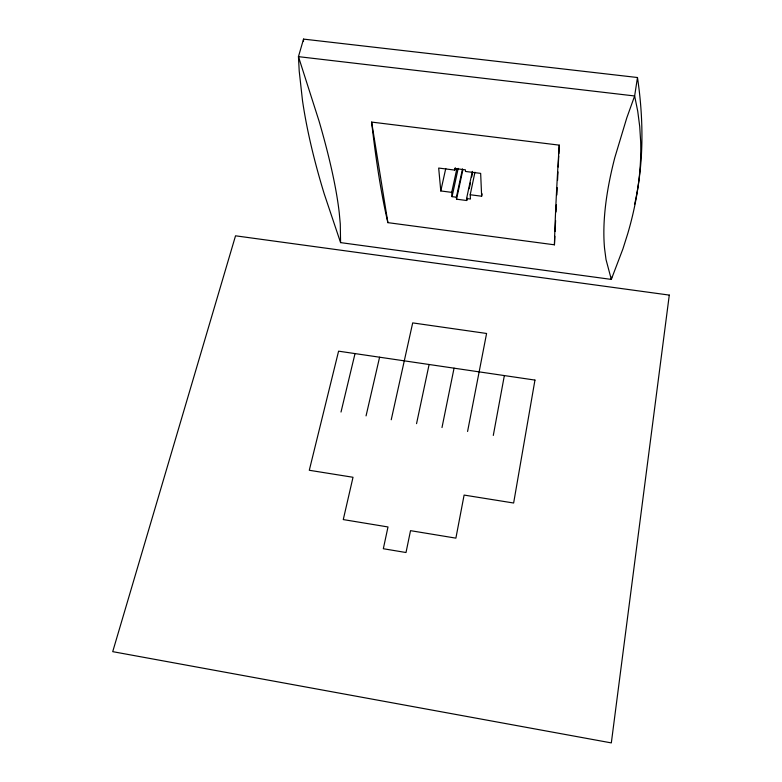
<?xml version="1.0" encoding="UTF-8"?>
<svg xmlns="http://www.w3.org/2000/svg" width="782" height="782" viewBox="0 0 782 782"><rect width="100%" height="100%" fill="white"/><g stroke="black" fill="none" stroke-linecap="round" stroke-linejoin="round"><path stroke-width="1.17" d="M637.477 77.516L634.642 95.971L637.731 111.2L639.715 126.469L640.673 141.757A941.342 426.034 -25.8 0 1 627.751 233.613L622.922 248.891L611.309 279.409L340.581 242.615L340.278 223.984L339.271 212.997A681.22 105.521 62.3 0 0 319.066 121.122L298.45 56.646L303.553 39.1L637.477 77.516A1283.643 560.733 31.4 0 1 634.652 204.268M554.438 244.815L554.516 241.589A1051.399 38.298 -83.1 0 1 558.895 150.731L559.257 145.139L371.636 122.08L372.261 127.691A1027.548 121.396 -86.3 0 0 387.11 219.351L387.892 222.645L554.438 244.815L554.849 236.311M555.083 231.443L555.611 220.504M556.022 211.99L556.373 204.698M556.852 194.982L557.204 187.68M557.556 180.388L557.967 171.884M558.201 167.016L558.729 156.077M558.847 153.643L559.257 145.139M611.651 277.131L611.309 279.409L606.021 259.575L604.535 248.226A799.585 228.755 -48.5 0 1 614.799 157.632L626.793 117.847L634.642 95.971L298.45 56.646L299.213 71.094L302.507 100.663A1084.233 307.228 50.3 0 0 324.217 193.848L340.581 242.615M493.295 435.437L504.351 375.575M467.577 431.478L486.58 333.474L412.691 322.898L391.235 419.758M441.996 427.549L454.059 368.166M474.948 172.216L470.207 194.747L481.644 196.223L482.132 193.848M416.552 423.649L429.113 364.49M462.494 168.902L456.395 197.211L456.541 199.195L466.717 200.515L466.6 198.53L472.348 171.366M466.717 200.515L467.216 198.159M469.21 188.726L470.461 182.832M471.702 176.928L472.699 172.216M456.541 199.195L462.876 169.762M456.395 197.211L452.055 196.653L451.713 192.362L456.864 168.707M452.055 196.653L458.193 168.365M451.713 192.362L440.784 190.945L438.682 168.052L454.801 170.095L455.31 167.768M440.784 190.945L445.76 168.511M366.054 415.887L379.593 357.198M341.011 412.046L355.028 353.581M466.6 198.53L470.451 199.039L470.207 194.747M371.636 122.08L387.892 222.645M454.801 170.095L454.684 168.472L465.388 169.831L465.486 171.454L480.656 173.379L481.644 196.223M303.465 41.426A1892.108 826.789 -15.4 0 1 303.553 39.1M669.284 295.097L611.328 742.9L112.716 651.65L235.529 235.812L669.284 295.097M534.956 380.081L513.637 503.012L464.107 495.074L455.886 538.143L410.521 530.665L406.005 552.522L383.327 548.729L387.999 526.96L343.269 519.58L353.014 477.274L309.291 470.275L338.586 351.167L534.956 380.081"/></g></svg>
